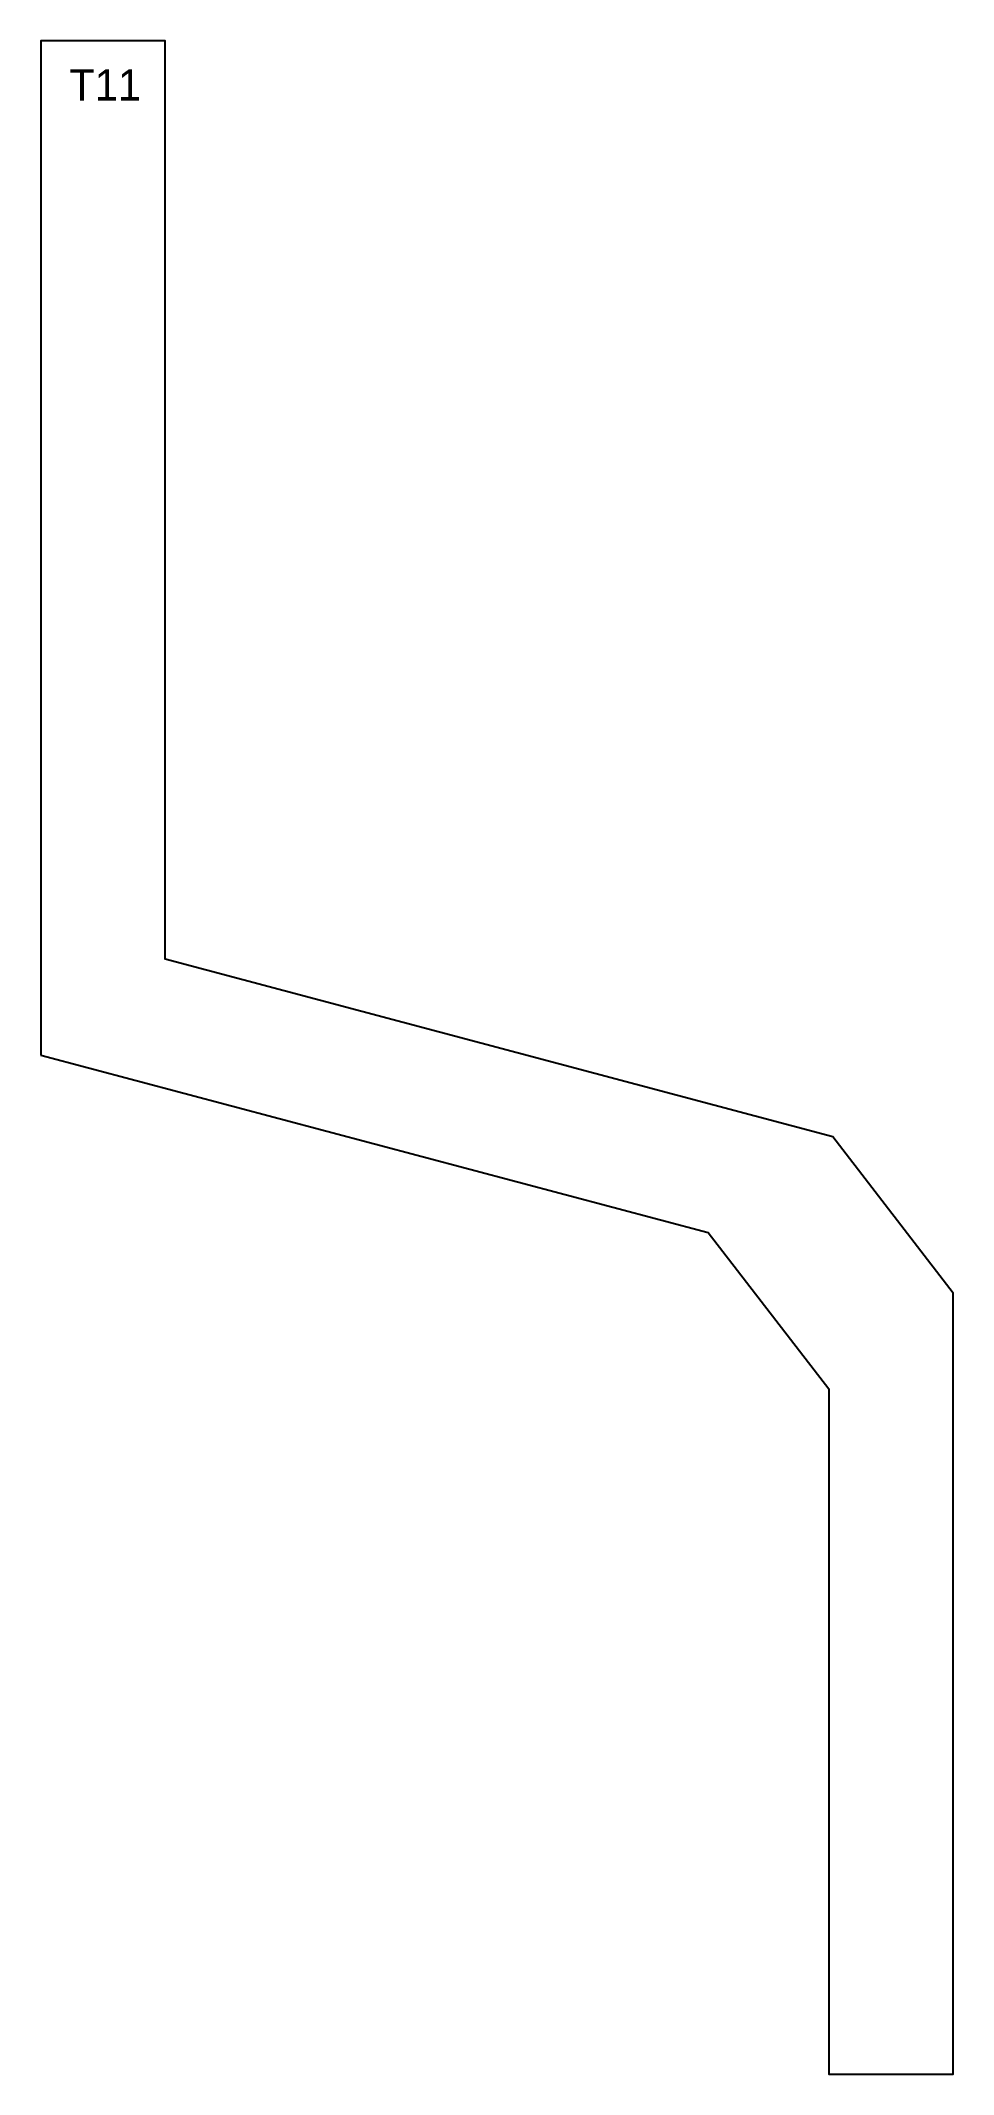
# Model space of a CAD drawing. Header units: millimetres. Extents: x 0 to 146, y 0 to 327.
import ezdxf

# ---------------------------------------------------------------- set-up
doc = ezdxf.new("R2010")
doc.units = ezdxf.units.MM
doc.styles.add('LIST GHÉP ĐIỆN', font='arial.ttf')

msp = doc.modelspace()

# ---------------------------------------------------------------- linework, layer by layer
at = {"color": 5}
msp.add_lwpolyline([(0, 163.7), (107.17, 135.21), (126.5, 110.07), (126.5, 0), (146.5, 0), (146.5, 125.45), (127.17, 150.58), (20, 179.08), (20, 326.6), (0, 326.6)], close=True, dxfattribs=at)

# ---------------------------------------------------------------- texts
at = {"color": 0, "insert": (4.59, 321.99), "char_height": 5, "attachment_point": 1, "style": 'LIST GHÉP ĐIỆN'}
msp.add_mtext_dynamic_manual_height_columns('{\\Ftxt|c0;T\\Ftxt|c186;1\\Ftxt|c0;1}', width=14.02, gutter_width=9.5, heights=[-5], dxfattribs=at)

doc.saveas('drawing.dxf')
